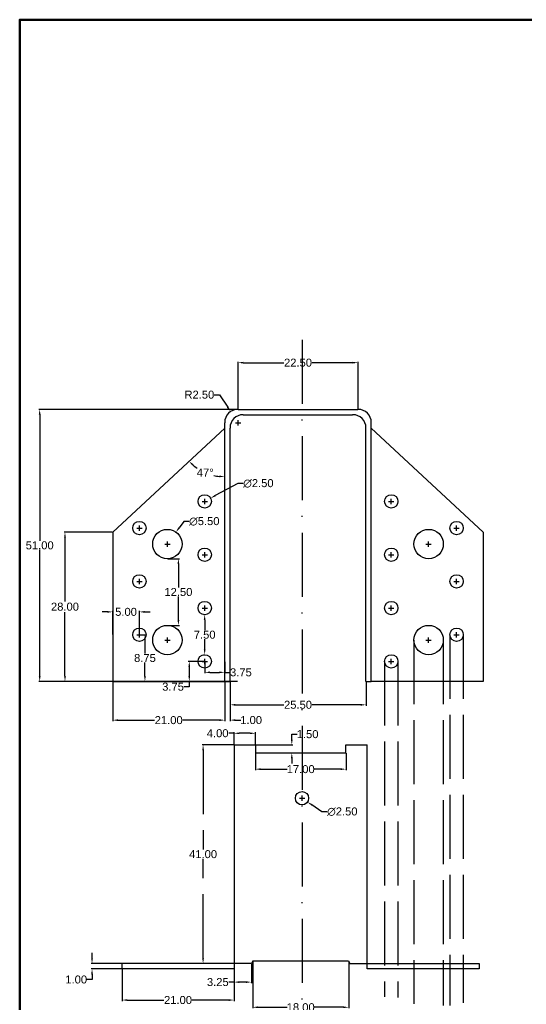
# Model space of a CAD drawing. Header units: millimetres. Extents: x 10 to 200, y 10 to 287.
# Drawn here: x 10 to 105, y 102.4 to 287 of the extents above; entities that cross this region are included whole.
import ezdxf

# ---------------------------------------------------------------- set-up
doc = ezdxf.new("R2010")
doc.units = ezdxf.units.MM
doc.header["$MEASUREMENT"] = 0
doc.linetypes.add('ACAD_ISO02W100', pattern=[15, 12, -3])
doc.linetypes.add('ACAD_ISO10W100', pattern=[18, 12, -3, 0, -3])
doc.layers.get('0').update_dxf_attribs({"lineweight": 50})
doc.layers.add('Layer1', color=7, linetype='Continuous', lineweight=25)
doc.styles.get("Standard").update_dxf_attribs({"font": 'arial.ttf'})
doc.dimstyles.get("Standard").update_dxf_attribs({"dimtxt": 1.5, "dimasz": 1, "dimexe": 0.18, "dimexo": 0.0625, "dimgap": 0.09, "dimtad": 0, "dimtih": 1, "dimtoh": 1, "dimzin": 0, "dimdsep": 46, "dimtxsty": 'Standard', "dimcen": 0.5, "dimadec": 0, "dimazin": 0, "dimtfac": 1, "dimtofl": 0, "dimtmove": 0, "dimatfit": 3, "dimfxl": 1, "dimtolj": 1, "dimtzin": 0, "dimarcsym": 0})

# ---------------------------------------------------------------- blocks, each defined once
blk = doc.blocks.new('*D53')
at = {"layer": 'Defpoints', "color": 0, "linetype": 'ACAD_ISO10W100', "lineweight": -3, "transparency": 16777216}
for p in [(18.49, 190.94), (27.44, 190.94), (27.44, 162.94)]:
    blk.add_point(p, dxfattribs=at)
at = {"layer": 'Layer1', "color": 0, "linetype": 'ACAD_ISO10W100', "lineweight": -2, "transparency": 16777216}
for p, q in [((27.37, 190.94), (18.31, 190.94)), ((18.49, 189.94), (18.49, 177.8)), ((18.49, 163.94), (18.49, 176.09)), ((27.37, 162.94), (18.31, 162.94))]:
    blk.add_line(p, q, dxfattribs=at)
at = {"layer": 'Layer1', "color": 0, "linetype": 'ACAD_ISO10W100', "lineweight": -3, "transparency": 16777216}
for points in [[(18.33, 189.94), (18.66, 189.94), (18.49, 190.94)], [(18.33, 163.94), (18.66, 163.94), (18.49, 162.94)]]:
    blk.add_solid(points, dxfattribs=at)
at = {"layer": 'Layer1', "color": 0, "linetype": 'ACAD_ISO10W100', "lineweight": -3, "transparency": 16777216, "insert": (18.49, 176.94), "char_height": 1.5, "attachment_point": 5}
blk.add_mtext('\\A1;28.00', dxfattribs=at)
blk = doc.blocks.new('*D54')
at = {"layer": 'Defpoints', "color": 0, "linetype": 'ACAD_ISO10W100', "lineweight": -3, "transparency": 16777216}
for p in [(27.44, 162.94), (48.44, 162.94), (48.44, 155.67)]:
    blk.add_point(p, dxfattribs=at)
at = {"layer": 'Layer1', "color": 0, "linetype": 'ACAD_ISO10W100', "lineweight": -2, "transparency": 16777216}
for p, q in [((27.44, 162.88), (27.44, 155.49)), ((48.44, 162.88), (48.44, 155.49)), ((28.44, 155.67), (35.31, 155.67)), ((47.44, 155.67), (40.57, 155.67))]:
    blk.add_line(p, q, dxfattribs=at)
at = {"layer": 'Layer1', "color": 0, "linetype": 'ACAD_ISO10W100', "lineweight": -3, "transparency": 16777216}
for points in [[(28.44, 155.83), (28.44, 155.5), (27.44, 155.67)], [(47.44, 155.83), (47.44, 155.5), (48.44, 155.67)]]:
    blk.add_solid(points, dxfattribs=at)
at = {"layer": 'Layer1', "color": 0, "linetype": 'ACAD_ISO10W100', "lineweight": -3, "transparency": 16777216, "insert": (37.94, 155.67), "char_height": 1.5, "attachment_point": 5}
blk.add_mtext('\\A1;21.00', dxfattribs=at)
blk = doc.blocks.new('*D56')
at = {"layer": 'Defpoints', "color": 0, "linetype": 'Continuous', "lineweight": -3, "transparency": 16777216}
for p in [(50.94, 213.94), (13.75, 162.94), (50.94, 162.94)]:
    blk.add_point(p, dxfattribs=at)
at = {"layer": 'Layer1', "color": 0, "linetype": 'Continuous', "lineweight": -2, "transparency": 16777216}
for p, q in [((50.87, 213.94), (13.57, 213.94)), ((13.75, 212.94), (13.75, 189.3)), ((13.75, 163.94), (13.75, 187.59)), ((50.87, 162.94), (13.57, 162.94))]:
    blk.add_line(p, q, dxfattribs=at)
at = {"layer": 'Layer1', "color": 0, "linetype": 'Continuous', "lineweight": -3, "transparency": 16777216}
for points in [[(13.58, 212.94), (13.92, 212.94), (13.75, 213.94)], [(13.58, 163.94), (13.92, 163.94), (13.75, 162.94)]]:
    blk.add_solid(points, dxfattribs=at)
at = {"layer": 'Layer1', "color": 0, "linetype": 'Continuous', "lineweight": -3, "transparency": 16777216, "insert": (13.75, 188.44), "char_height": 1.5, "attachment_point": 5}
blk.add_mtext('\\A1;51.00', dxfattribs=at)
blk = doc.blocks.new('*D57')
at = {"layer": 'Defpoints', "color": 0, "linetype": 'Continuous', "lineweight": -3, "transparency": 16777216}
for p in [(48.44, 162.94), (49.44, 162.94), (49.44, 155.68)]:
    blk.add_point(p, dxfattribs=at)
at = {"layer": 'Layer1', "color": 0, "linetype": 'Continuous', "lineweight": -2, "transparency": 16777216}
for p, q in [((48.44, 162.88), (48.44, 155.5)), ((49.44, 162.88), (49.44, 155.5)), ((47.44, 155.68), (46.44, 155.68)), ((50.44, 155.68), (51.44, 155.68))]:
    blk.add_line(p, q, dxfattribs=at)
at = {"layer": 'Layer1', "color": 0, "linetype": 'Continuous', "lineweight": -3, "transparency": 16777216}
for points in [[(47.44, 155.85), (47.44, 155.51), (48.44, 155.68)], [(50.44, 155.85), (50.44, 155.51), (49.44, 155.68)]]:
    blk.add_solid(points, dxfattribs=at)
at = {"layer": 'Layer1', "color": 0, "linetype": 'Continuous', "lineweight": -3, "transparency": 16777216, "insert": (53.4, 155.68), "char_height": 1.5, "attachment_point": 5}
blk.add_mtext('\\A1;1.00', dxfattribs=at)
blk = doc.blocks.new('*D59')
at = {"layer": 'Defpoints', "color": 0, "linetype": 'Continuous', "lineweight": -3, "transparency": 16777216}
for p in [(43.59, 196.1), (45.79, 197.29)]:
    blk.add_point(p, dxfattribs=at)
at = {"layer": 'Layer1', "color": 0, "linetype": 'Continuous', "lineweight": -2, "transparency": 16777216}
for p, q in [((50.91, 200.06), (46.67, 197.76)), ((51.91, 200.06), (50.91, 200.06)), ((44.19, 196.69), (45.19, 196.69)), ((44.69, 196.19), (44.69, 197.19))]:
    blk.add_line(p, q, dxfattribs=at)
at = {"layer": 'Layer1', "color": 0, "linetype": 'Continuous', "lineweight": -3, "transparency": 16777216}
blk.add_solid([(46.59, 197.91), (46.75, 197.62), (45.79, 197.29)], dxfattribs=at)
at = {"layer": 'Layer1', "color": 0, "linetype": 'Continuous', "lineweight": -3, "transparency": 16777216, "insert": (54.76, 200.06), "char_height": 1.5, "attachment_point": 5}
blk.add_mtext('\\A1;∅2.50', dxfattribs=at)
blk = doc.blocks.new('*D61')
at = {"layer": 'Defpoints', "color": 0, "linetype": 'Continuous', "lineweight": -3, "transparency": 16777216}
for p in [(39.3, 190.92), (36.07, 186.47)]:
    blk.add_point(p, dxfattribs=at)
at = {"layer": 'Layer1', "color": 0, "linetype": 'Continuous', "lineweight": -2, "transparency": 16777216}
for p, q in [((40.77, 192.94), (39.89, 191.73)), ((41.77, 192.94), (40.77, 192.94)), ((37.19, 188.69), (38.19, 188.69)), ((37.69, 188.19), (37.69, 189.19))]:
    blk.add_line(p, q, dxfattribs=at)
at = {"layer": 'Layer1', "color": 0, "linetype": 'Continuous', "lineweight": -3, "transparency": 16777216}
blk.add_solid([(39.76, 191.83), (40.02, 191.63), (39.3, 190.92)], dxfattribs=at)
at = {"layer": 'Layer1', "color": 0, "linetype": 'Continuous', "lineweight": -3, "transparency": 16777216, "insert": (44.62, 192.94), "char_height": 1.5, "attachment_point": 5}
blk.add_mtext('\\A1;∅5.50', dxfattribs=at)
blk = doc.blocks.new('*D62')
at = {"layer": 'Defpoints', "color": 0, "linetype": 'Continuous', "lineweight": -3, "transparency": 16777216}
for p in [(37.69, 185.94), (37.69, 173.44), (39.76, 173.44)]:
    blk.add_point(p, dxfattribs=at)
at = {"layer": 'Layer1', "color": 0, "linetype": 'Continuous', "lineweight": -2, "transparency": 16777216}
for p, q in [((37.75, 185.94), (39.94, 185.94)), ((39.76, 184.94), (39.76, 180.55)), ((39.76, 174.44), (39.76, 178.84)), ((37.75, 173.44), (39.94, 173.44))]:
    blk.add_line(p, q, dxfattribs=at)
at = {"layer": 'Layer1', "color": 0, "linetype": 'Continuous', "lineweight": -3, "transparency": 16777216}
for points in [[(39.59, 184.94), (39.93, 184.94), (39.76, 185.94)], [(39.59, 174.44), (39.93, 174.44), (39.76, 173.44)]]:
    blk.add_solid(points, dxfattribs=at)
at = {"layer": 'Layer1', "color": 0, "linetype": 'Continuous', "lineweight": -3, "transparency": 16777216, "insert": (39.76, 179.69), "char_height": 1.5, "attachment_point": 5}
blk.add_mtext('\\A1;12.50', dxfattribs=at)
blk = doc.blocks.new('*D63')
at = {"layer": 'Defpoints', "color": 0, "linetype": 'Continuous', "lineweight": -3, "transparency": 16777216}
for p in [(48.44, 211.44), (48.44, 210.44), (43.68, 202.66), (27.44, 190.94), (48.44, 162.94)]:
    blk.add_point(p, dxfattribs=at)
at = {"layer": 'Layer1', "color": 0, "linetype": 'Continuous', "lineweight": -2, "transparency": 16777216}
for start, end in [(229.161, 235.5464), (256.9792, 263.7179)]:
    blk.add_arc((48.44, 210.44), 9.13, start, end, dxfattribs=at)
at = {"layer": 'Layer1', "color": 0, "linetype": 'Continuous', "lineweight": -3, "transparency": 16777216}
for points in [[(42.35, 203.42), (42.59, 203.66), (41.75, 204.23)], [(47.45, 201.54), (47.43, 201.21), (48.44, 201.32)]]:
    blk.add_solid(points, dxfattribs=at)
at = {"layer": 'Layer1', "color": 0, "linetype": 'Continuous', "lineweight": -3, "transparency": 16777216, "insert": (44.79, 202.08), "char_height": 1.5, "attachment_point": 5}
blk.add_mtext('\\A1;47°', dxfattribs=at)
blk = doc.blocks.new('*D64')
at = {"layer": 'Defpoints', "color": 0, "linetype": 'Continuous', "lineweight": -3, "transparency": 16777216}
for p in [(73.44, 222.69), (50.94, 213.94), (73.44, 213.94)]:
    blk.add_point(p, dxfattribs=at)
at = {"layer": 'Layer1', "color": 0, "linetype": 'Continuous', "lineweight": -2, "transparency": 16777216}
for p, q in [((50.94, 214.01), (50.94, 222.87)), ((51.94, 222.69), (59.56, 222.69)), ((72.44, 222.69), (64.82, 222.69)), ((73.44, 214.01), (73.44, 222.87))]:
    blk.add_line(p, q, dxfattribs=at)
at = {"layer": 'Layer1', "color": 0, "linetype": 'Continuous', "lineweight": -3, "transparency": 16777216}
for points in [[(51.94, 222.86), (51.94, 222.53), (50.94, 222.69)], [(72.44, 222.86), (72.44, 222.53), (73.44, 222.69)]]:
    blk.add_solid(points, dxfattribs=at)
at = {"layer": 'Layer1', "color": 0, "linetype": 'Continuous', "lineweight": -3, "transparency": 16777216, "insert": (62.19, 222.69), "char_height": 1.5, "attachment_point": 5}
blk.add_mtext('\\A1;22.50', dxfattribs=at)
blk = doc.blocks.new('*D65')
at = {"layer": 'Defpoints', "color": 0, "linetype": 'Continuous', "lineweight": -3, "transparency": 16777216}
for p in [(49.55, 213.52), (50.94, 211.44)]:
    blk.add_point(p, dxfattribs=at)
at = {"layer": 'Layer1', "color": 0, "linetype": 'Continuous', "lineweight": -2, "transparency": 16777216}
for p, q in [((46.45, 216.69), (47.45, 216.69)), ((47.45, 216.69), (49, 214.36)), ((50.44, 211.44), (51.44, 211.44)), ((50.94, 210.94), (50.94, 211.94))]:
    blk.add_line(p, q, dxfattribs=at)
at = {"layer": 'Layer1', "color": 0, "linetype": 'Continuous', "lineweight": -3, "transparency": 16777216}
blk.add_solid([(49.14, 214.45), (48.86, 214.27), (49.55, 213.52)], dxfattribs=at)
at = {"layer": 'Layer1', "color": 0, "linetype": 'Continuous', "lineweight": -3, "transparency": 16777216, "insert": (43.69, 216.69), "char_height": 1.5, "attachment_point": 5}
blk.add_mtext('\\A1;R2.50', dxfattribs=at)
blk = doc.blocks.new('*D66')
at = {"layer": 'Defpoints', "color": 0, "linetype": 'Continuous', "lineweight": -3, "transparency": 16777216}
for p in [(44.69, 175.44), (44.69, 175.44), (44.69, 167.94)]:
    blk.add_point(p, dxfattribs=at)
at = {"layer": 'Layer1', "color": 0, "linetype": 'Continuous', "lineweight": -2, "transparency": 16777216}
for p, q in [((44.62, 175.44), (44.51, 175.44)), ((44.69, 174.44), (44.69, 172.55)), ((44.69, 168.94), (44.69, 170.84)), ((44.62, 167.94), (44.51, 167.94))]:
    blk.add_line(p, q, dxfattribs=at)
at = {"layer": 'Layer1', "color": 0, "linetype": 'Continuous', "lineweight": -3, "transparency": 16777216}
for points in [[(44.52, 174.44), (44.85, 174.44), (44.69, 175.44)], [(44.52, 168.94), (44.85, 168.94), (44.69, 167.94)]]:
    blk.add_solid(points, dxfattribs=at)
at = {"layer": 'Layer1', "color": 0, "linetype": 'Continuous', "lineweight": -3, "transparency": 16777216, "insert": (44.69, 171.69), "char_height": 1.5, "attachment_point": 5}
blk.add_mtext('\\A1;7.50', dxfattribs=at)
blk = doc.blocks.new('*D67')
at = {"layer": 'Defpoints', "color": 0, "linetype": 'Continuous', "lineweight": -3, "transparency": 16777216}
for p in [(44.69, 166.69), (41.8, 162.94), (44.69, 162.94)]:
    blk.add_point(p, dxfattribs=at)
at = {"layer": 'Layer1', "color": 0, "linetype": 'Continuous', "lineweight": -2, "transparency": 16777216}
for p, q in [((44.62, 166.69), (41.62, 166.69)), ((41.8, 165.69), (41.8, 163.94)), ((44.62, 162.94), (41.62, 162.94)), ((41.8, 162.94), (41.8, 161.94)), ((41.8, 161.94), (40.8, 161.94))]:
    blk.add_line(p, q, dxfattribs=at)
at = {"layer": 'Layer1', "color": 0, "linetype": 'Continuous', "lineweight": -3, "transparency": 16777216}
for points in [[(41.63, 165.69), (41.97, 165.69), (41.8, 166.69)], [(41.63, 163.94), (41.97, 163.94), (41.8, 162.94)]]:
    blk.add_solid(points, dxfattribs=at)
at = {"layer": 'Layer1', "color": 0, "linetype": 'Continuous', "lineweight": -3, "transparency": 16777216, "insert": (38.76, 161.94), "char_height": 1.5, "attachment_point": 5}
blk.add_mtext('\\A1;3.75', dxfattribs=at)
blk = doc.blocks.new('*D68')
at = {"layer": 'Defpoints', "color": 0, "linetype": 'Continuous', "lineweight": -3, "transparency": 16777216}
for p in [(44.69, 166.69), (48.44, 166.69), (48.44, 164.63)]:
    blk.add_point(p, dxfattribs=at)
at = {"layer": 'Layer1', "color": 0, "linetype": 'Continuous', "lineweight": -2, "transparency": 16777216}
for p, q in [((44.69, 166.63), (44.69, 164.45)), ((48.44, 166.63), (48.44, 164.45)), ((45.69, 164.63), (47.44, 164.63)), ((48.44, 164.63), (49.44, 164.63))]:
    blk.add_line(p, q, dxfattribs=at)
at = {"layer": 'Layer1', "color": 0, "linetype": 'Continuous', "lineweight": -3, "transparency": 16777216}
for points in [[(45.69, 164.8), (45.69, 164.47), (44.69, 164.63)], [(47.44, 164.8), (47.44, 164.47), (48.44, 164.63)]]:
    blk.add_solid(points, dxfattribs=at)
at = {"layer": 'Layer1', "color": 0, "linetype": 'Continuous', "lineweight": -3, "transparency": 16777216, "insert": (51.48, 164.63), "char_height": 1.5, "attachment_point": 5}
blk.add_mtext('\\A1;3.75', dxfattribs=at)
blk = doc.blocks.new('*D69')
at = {"layer": 'Defpoints', "color": 0, "linetype": 'Continuous', "lineweight": -3, "transparency": 16777216}
for p in [(32.44, 171.69), (32.44, 162.94), (33.49, 162.94)]:
    blk.add_point(p, dxfattribs=at)
at = {"layer": 'Layer1', "color": 0, "linetype": 'Continuous', "lineweight": -2, "transparency": 16777216}
for p, q in [((32.5, 171.69), (33.67, 171.69)), ((33.49, 170.69), (33.49, 168.17)), ((33.49, 163.94), (33.49, 166.46)), ((32.5, 162.94), (33.67, 162.94))]:
    blk.add_line(p, q, dxfattribs=at)
at = {"layer": 'Layer1', "color": 0, "linetype": 'Continuous', "lineweight": -3, "transparency": 16777216}
for points in [[(33.32, 170.69), (33.65, 170.69), (33.49, 171.69)], [(33.32, 163.94), (33.65, 163.94), (33.49, 162.94)]]:
    blk.add_solid(points, dxfattribs=at)
at = {"layer": 'Layer1', "color": 0, "linetype": 'Continuous', "lineweight": -3, "transparency": 16777216, "insert": (33.49, 167.32), "char_height": 1.5, "attachment_point": 5}
blk.add_mtext('\\A1;8.75', dxfattribs=at)
blk = doc.blocks.new('*D71')
at = {"layer": 'Defpoints', "color": 0, "linetype": 'Continuous', "lineweight": -3, "transparency": 16777216}
for p in [(27.44, 175.97), (27.44, 171.69), (32.44, 171.69)]:
    blk.add_point(p, dxfattribs=at)
at = {"layer": 'Layer1', "color": 0, "linetype": 'Continuous', "lineweight": -2, "transparency": 16777216}
for p, q in [((26.44, 175.97), (25.44, 175.97)), ((27.44, 171.76), (27.44, 176.15)), ((32.44, 171.76), (32.44, 176.15)), ((33.44, 175.97), (34.44, 175.97))]:
    blk.add_line(p, q, dxfattribs=at)
at = {"layer": 'Layer1', "color": 0, "linetype": 'Continuous', "lineweight": -3, "transparency": 16777216}
for points in [[(26.44, 176.14), (26.44, 175.8), (27.44, 175.97)], [(33.44, 176.14), (33.44, 175.8), (32.44, 175.97)]]:
    blk.add_solid(points, dxfattribs=at)
at = {"layer": 'Layer1', "color": 0, "linetype": 'Continuous', "lineweight": -3, "transparency": 16777216, "insert": (29.94, 175.97), "char_height": 1.5, "attachment_point": 5}
blk.add_mtext('\\A1;5.00', dxfattribs=at)
blk = doc.blocks.new('*D72')
at = {"layer": 'Defpoints', "color": 0, "linetype": 'Continuous', "lineweight": -3, "transparency": 16777216}
for p in [(49.44, 162.94), (74.94, 162.94), (74.94, 158.55)]:
    blk.add_point(p, dxfattribs=at)
at = {"layer": 'Layer1', "color": 0, "linetype": 'Continuous', "lineweight": -2, "transparency": 16777216}
for p, q in [((49.44, 162.88), (49.44, 158.37)), ((74.94, 162.88), (74.94, 158.37)), ((50.44, 158.55), (59.56, 158.55)), ((73.94, 158.55), (64.82, 158.55))]:
    blk.add_line(p, q, dxfattribs=at)
at = {"layer": 'Layer1', "color": 0, "linetype": 'Continuous', "lineweight": -3, "transparency": 16777216}
for points in [[(50.44, 158.71), (50.44, 158.38), (49.44, 158.55)], [(73.94, 158.71), (73.94, 158.38), (74.94, 158.55)]]:
    blk.add_solid(points, dxfattribs=at)
at = {"layer": 'Layer1', "color": 0, "linetype": 'Continuous', "lineweight": -3, "transparency": 16777216, "insert": (62.19, 158.55), "char_height": 1.5, "attachment_point": 5}
blk.add_mtext('\\A1;25.50', dxfattribs=at)
blk = doc.blocks.new('*D73')
at = {"layer": 'Defpoints', "color": 0, "linetype": 'ACAD_ISO02W100', "lineweight": -3, "transparency": 16777216}
for p in [(54.19, 149.54), (71.19, 149.54), (71.19, 146.48)]:
    blk.add_point(p, dxfattribs=at)
at = {"layer": 'Layer1', "color": 0, "linetype": 'ACAD_ISO02W100', "lineweight": -2, "transparency": 16777216}
for p, q in [((54.19, 149.47), (54.19, 146.3)), ((71.19, 149.47), (71.19, 146.3)), ((55.19, 146.48), (60.14, 146.48)), ((70.19, 146.48), (65.24, 146.48))]:
    blk.add_line(p, q, dxfattribs=at)
at = {"layer": 'Layer1', "color": 0, "linetype": 'ACAD_ISO02W100', "lineweight": -3, "transparency": 16777216}
for points in [[(55.19, 146.65), (55.19, 146.32), (54.19, 146.48)], [(70.19, 146.65), (70.19, 146.32), (71.19, 146.48)]]:
    blk.add_solid(points, dxfattribs=at)
at = {"layer": 'Layer1', "color": 0, "linetype": 'ACAD_ISO02W100', "lineweight": -3, "transparency": 16777216, "insert": (62.69, 146.48), "char_height": 1.5, "attachment_point": 5}
blk.add_mtext('\\A1;17.00', dxfattribs=at)
blk = doc.blocks.new('*D74')
at = {"layer": 'Defpoints', "color": 0, "linetype": 'ACAD_ISO02W100', "lineweight": -3, "transparency": 16777216}
for p in [(54.19, 151.04), (54.19, 149.54), (61.03, 151.04)]:
    blk.add_point(p, dxfattribs=at)
at = {"layer": 'Layer1', "color": 0, "linetype": 'ACAD_ISO02W100', "lineweight": -2, "transparency": 16777216}
for p, q in [((61.03, 152.04), (61.03, 153.04)), ((61.03, 153.04), (62.03, 153.04)), ((54.25, 151.04), (61.21, 151.04)), ((54.25, 149.54), (61.21, 149.54)), ((61.03, 148.54), (61.03, 147.54))]:
    blk.add_line(p, q, dxfattribs=at)
at = {"layer": 'Layer1', "color": 0, "linetype": 'ACAD_ISO02W100', "lineweight": -3, "transparency": 16777216}
for points in [[(60.86, 152.04), (61.19, 152.04), (61.03, 151.04)], [(60.86, 148.54), (61.19, 148.54), (61.03, 149.54)]]:
    blk.add_solid(points, dxfattribs=at)
at = {"layer": 'Layer1', "color": 0, "linetype": 'ACAD_ISO02W100', "lineweight": -3, "transparency": 16777216, "insert": (63.99, 153.04), "char_height": 1.5, "attachment_point": 5}
blk.add_mtext('\\A1;1.50', dxfattribs=at)
blk = doc.blocks.new('*D75')
at = {"layer": 'Defpoints', "color": 0, "linetype": 'ACAD_ISO02W100', "lineweight": -3, "transparency": 16777216}
for p in [(50.19, 153.21), (50.19, 151.04), (54.19, 151.04)]:
    blk.add_point(p, dxfattribs=at)
at = {"layer": 'Layer1', "color": 0, "linetype": 'ACAD_ISO02W100', "lineweight": -2, "transparency": 16777216}
for p, q in [((50.19, 151.1), (50.19, 153.39)), ((54.19, 151.1), (54.19, 153.39)), ((50.19, 153.21), (49.19, 153.21)), ((53.19, 153.21), (51.19, 153.21))]:
    blk.add_line(p, q, dxfattribs=at)
at = {"layer": 'Layer1', "color": 0, "linetype": 'ACAD_ISO02W100', "lineweight": -3, "transparency": 16777216}
for points in [[(51.19, 153.37), (51.19, 153.04), (50.19, 153.21)], [(53.19, 153.37), (53.19, 153.04), (54.19, 153.21)]]:
    blk.add_solid(points, dxfattribs=at)
at = {"layer": 'Layer1', "color": 0, "linetype": 'ACAD_ISO02W100', "lineweight": -3, "transparency": 16777216, "insert": (47.12, 153.21), "char_height": 1.5, "attachment_point": 5}
blk.add_mtext('\\A1;4.00', dxfattribs=at)
blk = doc.blocks.new('*D76')
at = {"layer": 'Defpoints', "color": 0, "linetype": 'ACAD_ISO02W100', "lineweight": -3, "transparency": 16777216}
for p in [(50.19, 151.04), (44.39, 110.04), (50.19, 110.04)]:
    blk.add_point(p, dxfattribs=at)
at = {"layer": 'Layer1', "color": 0, "linetype": 'ACAD_ISO02W100', "lineweight": -2, "transparency": 16777216}
for p, q in [((50.13, 151.04), (44.21, 151.04)), ((44.39, 150.04), (44.39, 131.39)), ((44.39, 111.04), (44.39, 129.68)), ((50.13, 110.04), (44.21, 110.04))]:
    blk.add_line(p, q, dxfattribs=at)
at = {"layer": 'Layer1', "color": 0, "linetype": 'ACAD_ISO02W100', "lineweight": -3, "transparency": 16777216}
for points in [[(44.23, 150.04), (44.56, 150.04), (44.39, 151.04)], [(44.23, 111.04), (44.56, 111.04), (44.39, 110.04)]]:
    blk.add_solid(points, dxfattribs=at)
at = {"layer": 'Layer1', "color": 0, "linetype": 'ACAD_ISO02W100', "lineweight": -3, "transparency": 16777216, "insert": (44.39, 130.54), "char_height": 1.5, "attachment_point": 5}
blk.add_mtext('\\A1;41.00', dxfattribs=at)
blk = doc.blocks.new('*D77')
at = {"layer": 'Defpoints', "color": 0, "linetype": 'ACAD_ISO02W100', "lineweight": -3, "transparency": 16777216}
for p in [(29.19, 109.04), (50.19, 109.04), (29.19, 103.19)]:
    blk.add_point(p, dxfattribs=at)
at = {"layer": 'Layer1', "color": 0, "linetype": 'ACAD_ISO02W100', "lineweight": -2, "transparency": 16777216}
for p, q in [((29.19, 108.97), (29.19, 103.01)), ((50.19, 108.97), (50.19, 103.01)), ((30.19, 103.19), (37.06, 103.19)), ((49.19, 103.19), (42.32, 103.19))]:
    blk.add_line(p, q, dxfattribs=at)
at = {"layer": 'Layer1', "color": 0, "linetype": 'ACAD_ISO02W100', "lineweight": -3, "transparency": 16777216}
for points in [[(30.19, 103.36), (30.19, 103.02), (29.19, 103.19)], [(49.19, 103.36), (49.19, 103.02), (50.19, 103.19)]]:
    blk.add_solid(points, dxfattribs=at)
at = {"layer": 'Layer1', "color": 0, "linetype": 'ACAD_ISO02W100', "lineweight": -3, "transparency": 16777216, "insert": (39.69, 103.19), "char_height": 1.5, "attachment_point": 5}
blk.add_mtext('\\A1;21.00', dxfattribs=at)
blk = doc.blocks.new('*D78')
at = {"layer": 'Defpoints', "color": 0, "linetype": 'ACAD_ISO02W100', "lineweight": -3, "transparency": 16777216}
for p in [(23.57, 109.04), (29.19, 110.04), (29.19, 109.04)]:
    blk.add_point(p, dxfattribs=at)
at = {"layer": 'Layer1', "color": 0, "linetype": 'ACAD_ISO02W100', "lineweight": -2, "transparency": 16777216}
for p, q in [((23.57, 111.04), (23.57, 112.04)), ((29.13, 110.04), (23.39, 110.04)), ((29.13, 109.04), (23.39, 109.04)), ((23.57, 108.04), (23.57, 107.04)), ((23.57, 107.04), (22.57, 107.04))]:
    blk.add_line(p, q, dxfattribs=at)
at = {"layer": 'Layer1', "color": 0, "linetype": 'ACAD_ISO02W100', "lineweight": -3, "transparency": 16777216}
for points in [[(23.4, 111.04), (23.73, 111.04), (23.57, 110.04)], [(23.4, 108.04), (23.73, 108.04), (23.57, 109.04)]]:
    blk.add_solid(points, dxfattribs=at)
at = {"layer": 'Layer1', "color": 0, "linetype": 'ACAD_ISO02W100', "lineweight": -3, "transparency": 16777216, "insert": (20.6, 107.04), "char_height": 1.5, "attachment_point": 5}
blk.add_mtext('\\A1;1.00', dxfattribs=at)
blk = doc.blocks.new('*D79')
at = {"layer": 'Defpoints', "color": 0, "linetype": 'ACAD_ISO02W100', "lineweight": -3, "transparency": 16777216}
for p in [(61.9, 141.74), (63.97, 140.33)]:
    blk.add_point(p, dxfattribs=at)
at = {"layer": 'Layer1', "color": 0, "linetype": 'ACAD_ISO02W100', "lineweight": -2, "transparency": 16777216}
for p, q in [((62.44, 141.04), (63.44, 141.04)), ((62.94, 140.54), (62.94, 141.54)), ((66.65, 138.51), (64.8, 139.77)), ((67.65, 138.51), (66.65, 138.51))]:
    blk.add_line(p, q, dxfattribs=at)
at = {"layer": 'Layer1', "color": 0, "linetype": 'ACAD_ISO02W100', "lineweight": -3, "transparency": 16777216}
blk.add_solid([(64.89, 139.91), (64.71, 139.63), (63.97, 140.33)], dxfattribs=at)
at = {"layer": 'Layer1', "color": 0, "linetype": 'ACAD_ISO02W100', "lineweight": -3, "transparency": 16777216, "insert": (70.5, 138.51), "char_height": 1.5, "attachment_point": 5}
blk.add_mtext('\\A1;∅2.50', dxfattribs=at)
blk = doc.blocks.new('*D80')
at = {"layer": 'Defpoints', "color": 0, "linetype": 'ACAD_ISO02W100', "lineweight": -3, "transparency": 16777216}
for p in [(50.19, 110.04), (53.44, 110.04), (50.19, 106.56)]:
    blk.add_point(p, dxfattribs=at)
at = {"layer": 'Layer1', "color": 0, "linetype": 'ACAD_ISO02W100', "lineweight": -2, "transparency": 16777216}
for p, q in [((50.19, 109.97), (50.19, 106.38)), ((53.44, 109.97), (53.44, 106.38)), ((50.19, 106.56), (49.19, 106.56)), ((52.44, 106.56), (51.19, 106.56))]:
    blk.add_line(p, q, dxfattribs=at)
at = {"layer": 'Layer1', "color": 0, "linetype": 'ACAD_ISO02W100', "lineweight": -3, "transparency": 16777216}
for points in [[(51.19, 106.72), (51.19, 106.39), (50.19, 106.56)], [(52.44, 106.72), (52.44, 106.39), (53.44, 106.56)]]:
    blk.add_solid(points, dxfattribs=at)
at = {"layer": 'Layer1', "color": 0, "linetype": 'ACAD_ISO02W100', "lineweight": -3, "transparency": 16777216, "insert": (47.15, 106.56), "char_height": 1.5, "attachment_point": 5}
blk.add_mtext('\\A1;3.25', dxfattribs=at)
blk = doc.blocks.new('*D81')
at = {"layer": 'Defpoints', "color": 0, "linetype": 'ACAD_ISO02W100', "lineweight": -3, "transparency": 16777216}
for p in [(53.69, 110.54), (71.69, 110.54), (71.69, 101.84)]:
    blk.add_point(p, dxfattribs=at)
at = {"layer": 'Layer1', "color": 0, "linetype": 'ACAD_ISO02W100', "lineweight": -2, "transparency": 16777216}
for p, q in [((53.69, 110.47), (53.69, 101.66)), ((71.69, 110.47), (71.69, 101.66)), ((54.69, 101.84), (60.14, 101.84)), ((70.69, 101.84), (65.24, 101.84))]:
    blk.add_line(p, q, dxfattribs=at)
at = {"layer": 'Layer1', "color": 0, "linetype": 'ACAD_ISO02W100', "lineweight": -3, "transparency": 16777216}
for points in [[(54.69, 102), (54.69, 101.67), (53.69, 101.84)], [(70.69, 102), (70.69, 101.67), (71.69, 101.84)]]:
    blk.add_solid(points, dxfattribs=at)
at = {"layer": 'Layer1', "color": 0, "linetype": 'ACAD_ISO02W100', "lineweight": -3, "transparency": 16777216, "insert": (62.69, 101.84), "char_height": 1.5, "attachment_point": 5}
blk.add_mtext('\\A1;18.00', dxfattribs=at)

msp = doc.modelspace()

# ---------------------------------------------------------------- linework, layer by layer
at = {"lineweight": 30}
for p, q in [((50.937, 213.943), (73.437, 213.943)), ((51.937, 212.943), (72.437, 212.943)), ((48.437, 162.943), (48.437, 211.443)), ((75.937, 162.943), (75.937, 211.443)), ((75.937, 162.943), (75.937, 211.443)), ((48.437, 210.443), (27.437, 190.943)), ((48.437, 210.443), (48.437, 210.443)), ((49.437, 162.943), (49.437, 210.443)), ((74.937, 162.943), (74.937, 210.443)), ((75.937, 210.443), (75.937, 210.443)), ((75.937, 210.443), (96.937, 190.943)), ((75.937, 210.443), (75.937, 210.443)), ((75.937, 210.443), (96.937, 190.943)), ((27.437, 190.943), (27.437, 162.943)), ((96.937, 190.943), (96.937, 162.943)), ((96.937, 190.943), (96.937, 162.943)), ((27.437, 162.943), (48.437, 162.943)), ((48.437, 162.943), (49.437, 162.943)), ((74.937, 162.943), (75.937, 162.943)), ((96.937, 162.943), (75.937, 162.943)), ((96.937, 162.943), (75.937, 162.943)), ((50.188, 151.036), (50.188, 110.036)), ((50.188, 151.036), (54.188, 151.036)), ((54.188, 151.036), (54.188, 149.536)), ((54.188, 149.536), (71.188, 149.536)), ((71.188, 149.536), (71.188, 151.036)), ((71.188, 151.036), (75.188, 151.036)), ((75.188, 110.036), (75.188, 151.036)), ((50.188, 110.036), (29.188, 110.036)), ((29.188, 109.036), (29.188, 110.036)), ((50.188, 109.036), (29.188, 109.036)), ((53.438, 110.036), (50.188, 110.036)), ((50.188, 110.036), (50.188, 109.036)), ((53.688, 110.536), (53.438, 110.036)), ((53.688, 110.536), (71.688, 110.536)), ((71.688, 110.536), (71.688, 110.536)), ((71.688, 110.536), (71.938, 110.036)), ((71.938, 110.036), (75.188, 110.036)), ((75.188, 110.036), (96.188, 110.036)), ((75.188, 109.036), (75.188, 110.036)), ((96.188, 109.036), (75.188, 109.036)), ((96.188, 110.036), (96.188, 109.036))]:
    msp.add_line(p, q, dxfattribs=at)
at = {"lineweight": -2}
msp.add_line((53.688, 110.536), (53.688, 110.536), dxfattribs=at)
at = {"lineweight": 50}
msp.add_lwpolyline([(10, 10), (200, 10), (200, 287), (10, 287)], close=True, dxfattribs=at)
at = {"lineweight": 30}
for centre, radius in [((44.687, 196.693), 1.25), ((79.687, 196.693), 1.25), ((32.437, 191.693), 1.25), ((91.937, 191.693), 1.25), ((91.937, 191.693), 1.25), ((37.687, 188.693), 2.75), ((86.687, 188.693), 2.75), ((86.687, 188.693), 2.75), ((44.687, 186.693), 1.25), ((79.687, 186.693), 1.25), ((32.437, 181.693), 1.25), ((91.937, 181.693), 1.25), ((91.937, 181.693), 1.25), ((44.687, 176.693), 1.25), ((79.687, 176.693), 1.25), ((32.437, 171.693), 1.25), ((37.687, 170.693), 2.75), ((86.687, 170.693), 2.75), ((86.687, 170.693), 2.75), ((91.937, 171.693), 1.25), ((91.937, 171.693), 1.25), ((44.687, 166.693), 1.25), ((79.687, 166.693), 1.25), ((62.938, 141.036), 1.25)]:
    msp.add_circle(centre, radius, dxfattribs=at)
for centre, start, end in [((50.937, 211.443), 90, 180), ((51.937, 210.443), 90, 180), ((72.437, 210.443), 0, 90), ((73.437, 211.443), 0, 90)]:
    msp.add_arc(centre, 2.5, start, end, dxfattribs=at)
at = {"layer": 'Layer1', "linetype": 'ACAD_ISO10W100', "lineweight": -3}
msp.add_line((62.938, 226.997), (62.938, 88.234), dxfattribs=at)
at = {"layer": 'Layer1', "linetype": 'Continuous', "lineweight": -3}
for p, q in [((79.187, 196.693), (80.187, 196.693)), ((79.687, 196.193), (79.687, 197.193)), ((32.437, 191.193), (32.437, 192.193)), ((91.937, 191.193), (91.937, 192.193)), ((31.937, 191.693), (32.937, 191.693)), ((91.437, 191.693), (92.437, 191.693)), ((86.187, 188.693), (87.187, 188.693)), ((86.687, 188.193), (86.687, 189.193)), ((44.187, 186.693), (45.187, 186.693)), ((44.687, 186.193), (44.687, 187.193)), ((79.187, 186.693), (80.187, 186.693)), ((79.687, 186.193), (79.687, 187.193)), ((31.937, 181.693), (32.937, 181.693)), ((32.437, 181.193), (32.437, 182.193)), ((91.437, 181.693), (92.437, 181.693)), ((91.937, 181.193), (91.937, 182.193)), ((44.187, 176.693), (45.187, 176.693)), ((44.687, 176.193), (44.687, 177.193)), ((79.187, 176.693), (80.187, 176.693)), ((79.687, 176.193), (79.687, 177.193)), ((31.937, 171.693), (32.937, 171.693)), ((32.437, 171.193), (32.437, 172.193)), ((91.437, 171.693), (92.437, 171.693)), ((91.937, 171.193), (91.937, 172.193)), ((37.187, 170.693), (38.187, 170.693)), ((37.687, 170.193), (37.687, 171.193)), ((86.187, 170.693), (87.187, 170.693)), ((86.687, 170.193), (86.687, 171.193)), ((44.187, 166.693), (45.187, 166.693)), ((44.687, 166.193), (44.687, 167.193)), ((79.187, 166.693), (80.187, 166.693)), ((79.687, 166.193), (79.687, 167.193)), ((62.438, 141.036), (63.438, 141.036)), ((62.938, 140.536), (62.938, 141.536))]:
    msp.add_line(p, q, dxfattribs=at)
at = {"layer": 'Layer1', "linetype": 'ACAD_ISO02W100', "lineweight": -3}
for p, q in [((90.687, 171.693), (90.687, 102.187)), ((93.187, 171.693), (93.187, 102.683)), ((83.937, 170.693), (83.937, 102.457)), ((89.437, 170.693), (89.437, 102.187)), ((78.437, 166.693), (78.437, 103.781)), ((80.937, 166.693), (80.937, 103.672))]:
    msp.add_line(p, q, dxfattribs=at)

# ---------------------------------------------------------------- dimensions: what is measured, and where the dimension line sits
at = {"layer": 'Layer1', "linetype": 'Continuous', "lineweight": -3}
for base, p1, p2, picture, middle in [((73.437, 222.692), (50.937, 213.943), (73.437, 213.943), '*D64', (62.187, 222.692)), ((27.437, 175.971), (32.437, 171.693), (27.437, 171.693), '*D71', (29.937, 175.971)), ((48.437, 164.634), (44.687, 166.693), (48.437, 166.693), '*D68', (51.48, 164.634)), ((49.437, 155.679), (48.437, 162.943), (49.437, 162.943), '*D57', (53.402, 155.679)), ((74.937, 158.546), (49.437, 162.943), (74.937, 162.943), '*D72', (62.187, 158.546))]:
    dim = msp.add_linear_dim(base=base, p1=p1, p2=p2, dimstyle='Standard', dxfattribs=at)
    dim.commit()
    dim.dimension.update_dxf_attribs({"geometry": picture, "text_midpoint": middle})
dim = msp.add_radius_dim(center=(50.937, 211.443), mpoint=(49.553, 213.525), dimstyle='Standard', dxfattribs=at)
dim.commit()
dim.dimension.update_dxf_attribs({"geometry": '*D65', "text_midpoint": (43.694, 216.691), "dimtype": 164})
for base, p1, p2, picture, middle in [((13.749, 162.943), (50.937, 213.943), (50.937, 162.943), '*D56', (13.749, 188.443)), ((39.761, 173.443), (37.687, 185.943), (37.687, 173.443), '*D62', (39.761, 179.693)), ((44.687, 175.443), (44.687, 167.943), (44.687, 175.443), '*D66', (44.687, 171.693)), ((33.488, 162.943), (32.437, 171.693), (32.437, 162.943), '*D69', (33.488, 167.318)), ((41.802, 162.943), (44.687, 166.693), (44.687, 162.943), '*D67', (38.758, 161.943))]:
    dim = msp.add_linear_dim(base=base, p1=p1, p2=p2, angle=90, dimstyle='Standard', dxfattribs=at)
    dim.commit()
    dim.dimension.update_dxf_attribs({"geometry": picture, "text_midpoint": middle})
dim = msp.add_angular_dim_2l(base=(43.681, 202.656), line1=((48.437, 162.943), (48.437, 211.443)), line2=((48.437, 210.443), (27.437, 190.943)), dimstyle='Standard', dxfattribs=at)
dim.commit()
dim.dimension.update_dxf_attribs({"geometry": '*D63', "text_midpoint": (44.789, 202.079)})
for p1, p2, picture, middle in [((43.587, 196.099), (45.786, 197.287), '*D59', (54.76, 200.055)), ((36.071, 186.468), (39.302, 190.918), '*D61', (44.62, 192.938))]:
    dim = msp.add_diameter_dim_2p(p1=p1, p2=p2, dimstyle='Standard', dxfattribs=at)
    dim.commit()
    dim.dimension.update_dxf_attribs({"geometry": picture, "text_midpoint": middle, "dimtype": 163})
at = {"layer": 'Layer1', "linetype": 'ACAD_ISO10W100', "lineweight": -3}
dim = msp.add_linear_dim(base=(18.494, 190.943), p1=(27.437, 162.943), p2=(27.437, 190.943), angle=90, dimstyle='Standard', dxfattribs=at)
dim.commit()
dim.dimension.update_dxf_attribs({"geometry": '*D53', "text_midpoint": (18.494, 176.943)})
dim = msp.add_linear_dim(base=(48.437, 155.667), p1=(27.437, 162.943), p2=(48.437, 162.943), dimstyle='Standard', dxfattribs=at)
dim.commit()
dim.dimension.update_dxf_attribs({"geometry": '*D54', "text_midpoint": (37.937, 155.667)})
at = {"layer": 'Layer1', "linetype": 'ACAD_ISO02W100', "lineweight": -3}
for base, p1, p2, picture, middle in [((50.188, 153.208), (54.188, 151.036), (50.188, 151.036), '*D75', (47.123, 153.208)), ((71.188, 146.483), (54.188, 149.536), (71.188, 149.536), '*D73', (62.688, 146.483)), ((29.188, 103.189), (50.188, 109.036), (29.188, 109.036), '*D77', (39.688, 103.189)), ((50.188, 106.557), (53.438, 110.036), (50.188, 110.036), '*D80', (47.145, 106.557)), ((71.688, 101.837), (53.688, 110.536), (71.688, 110.536), '*D81', (62.688, 101.837))]:
    dim = msp.add_linear_dim(base=base, p1=p1, p2=p2, dimstyle='Standard', dxfattribs=at)
    dim.commit()
    dim.dimension.update_dxf_attribs({"geometry": picture, "text_midpoint": middle})
for base, p1, p2, picture, middle in [((61.028, 151.036), (54.188, 149.536), (54.188, 151.036), '*D74', (63.993, 153.036)), ((44.392, 110.036), (50.188, 151.036), (50.188, 110.036), '*D76', (44.392, 130.536)), ((23.568, 109.036), (29.188, 110.036), (29.188, 109.036), '*D78', (20.603, 107.036))]:
    dim = msp.add_linear_dim(base=base, p1=p1, p2=p2, angle=90, dimstyle='Standard', dxfattribs=at)
    dim.commit()
    dim.dimension.update_dxf_attribs({"geometry": picture, "text_midpoint": middle})
dim = msp.add_diameter_dim_2p(p1=(61.904, 141.738), p2=(63.972, 140.334), dimstyle='Standard', dxfattribs=at)
dim.commit()
dim.dimension.update_dxf_attribs({"geometry": '*D79', "text_midpoint": (70.505, 138.513), "dimtype": 163})

doc.saveas('drawing.dxf')
